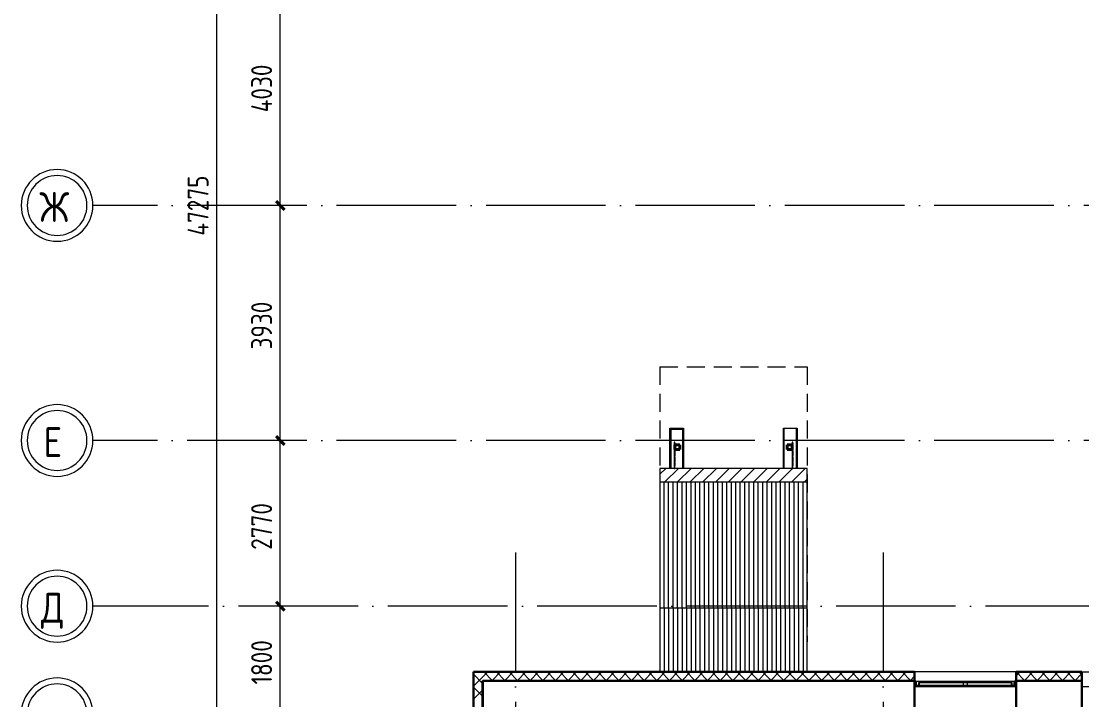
# Model space of a CAD drawing. Header units: millimetres. Extents: x -259809 to 472825, y -397243 to 31861.
# Drawn here: x -73728 to -55981, y -357797 to -346452 of the extents above; entities that cross this region are included whole.
import ezdxf

# ---------------------------------------------------------------- set-up
doc = ezdxf.new("R2010")
doc.units = ezdxf.units.MM
doc.linetypes.add('ADSK_Линия сетки', pattern=[25, 20, -2.5, 0, -2.5])
doc.linetypes.add('ADSK_Штриховая_ш3 п1_5', pattern=[4.5, 3, -1.5])
for name, color, linetype, lineweight in [('_ Окна', 252, 'Continuous', 30), ('Витраж', 252, 'Continuous', 9), ('Крыша', 252, 'Continuous', 9), ('Крыша штриховка', 252, 'Continuous', 9), ('Линии', 7, 'Continuous', 9), ('Несущие колонны', 252, 'Continuous', 18), ('Ограждение', 252, 'Continuous', 9), ('Окна', 252, 'Continuous', 9), ('Оси', 252, 'Continuous', 9), ('Размеры', 7, 'Continuous', 9), ('Стены внутренние', 252, 'Continuous', 18), ('Стены наружные', 252, 'Continuous', 18), ('Стены штриховка', 7, 'Continuous', 9)]:
    doc.layers.add(name, color=color, linetype=linetype, lineweight=lineweight)
doc.styles.add('GOST Common_2', font='', dxfattribs={"width": 0.9, "height": 250})
doc.styles.add('GOST Common_4', font='', dxfattribs={"height": 7})
doc.styles.get('GOST Common_2').set_extended_font_data('GOST type B')
doc.styles.get('GOST Common_4').set_extended_font_data('GOST 2.304 type A')

# ---------------------------------------------------------------- blocks, each defined once
blk = doc.blocks.new('1 этаж')
at = {"layer": '_ Окна', "color": 251, "true_color": 0x636466}
for p, q in [((-58756, -4805), (-58781, -4805)), ((-58781, -4863), (-58756, -4863)), ((-58756, -4863), (-58756, -4805)), ((-57081, -4805), (-57106, -4805)), ((-57106, -4805), (-57106, -4863)), ((-57106, -4863), (-57081, -4863))]:
    blk.add_line(p, q, dxfattribs=at)
at = {"layer": '_ Окна', "color": 251, "lineweight": 18, "true_color": 0x636466}
for p, q in [((-58696, -4805), (-58756, -4805)), ((-58756, -4805), (-58756, -4863)), ((-58756, -4863), (-58718, -4863)), ((-58710, -4863), (-58710, -4822)), ((-58710, -4822), (-58698, -4822)), ((-58692, -4822), (-58696, -4805)), ((-57165, -4805), (-57170, -4822)), ((-57106, -4805), (-57165, -4805)), ((-57164, -4822), (-57152, -4822)), ((-57152, -4822), (-57152, -4863)), ((-57144, -4863), (-57106, -4863)), ((-57106, -4863), (-57106, -4805))]:
    blk.add_line(p, q, dxfattribs=at)
at = {"layer": 'Витраж', "color": 251, "lineweight": 18, "true_color": 0x636466, "extrusion": (0, 0, -1)}
for p, q in [((-62789, -804), (-62804, -804)), ((-62804, -804), (-62804, -819)), ((-62804, -819), (-62789, -819)), ((-62789, -836), (-62804, -836)), ((-62804, -836), (-62804, -851)), ((-62804, -851), (-62789, -851)), ((-62789, -819), (-62789, -804)), ((-62789, -845), (-62789, -836)), ((-60814, -804), (-60829, -804)), ((-60829, -804), (-60829, -819)), ((-60829, -819), (-60814, -819)), ((-60814, -836), (-60829, -836)), ((-60829, -836), (-60829, -845)), ((-60829, -851), (-60814, -851)), ((-60814, -819), (-60814, -804)), ((-60814, -851), (-60814, -836)), ((-62789, -936), (-62804, -936)), ((-62804, -936), (-62804, -951)), ((-62804, -951), (-62789, -951)), ((-62789, -1036), (-62804, -1036)), ((-62804, -1036), (-62804, -1051)), ((-62804, -1051), (-62789, -1051)), ((-62789, -951), (-62789, -936)), ((-62789, -1051), (-62789, -1036)), ((-60814, -936), (-60829, -936)), ((-60829, -936), (-60829, -951)), ((-60829, -951), (-60814, -951)), ((-60814, -1036), (-60829, -1036)), ((-60829, -1036), (-60829, -1051)), ((-60829, -1051), (-60814, -1051)), ((-60814, -951), (-60814, -936)), ((-60814, -1051), (-60814, -1036)), ((-62789, -1136), (-62804, -1136)), ((-62804, -1136), (-62804, -1151)), ((-62804, -1151), (-62789, -1151)), ((-62789, -1151), (-62789, -1136)), ((-60814, -1136), (-60829, -1136)), ((-60829, -1136), (-60829, -1151)), ((-60829, -1151), (-60814, -1151)), ((-60814, -1151), (-60814, -1136))]:
    blk.add_line(p, q, dxfattribs=at)
at = {"layer": 'Витраж', "color": 251, "true_color": 0x636466}
for p, q in [((-62804, -819), (-62804, -836)), ((-62804, -851), (-62804, -936)), ((-62789, -819), (-62789, -836)), ((-60829, -819), (-60829, -836)), ((-60814, -819), (-60814, -836)), ((-60814, -851), (-60814, -936)), ((-62804, -951), (-62804, -1036)), ((-62804, -1051), (-62804, -1136)), ((-62789, -925), (-62789, -936)), ((-62789, -951), (-62789, -1036)), ((-62789, -1051), (-62789, -1136)), ((-60829, -925), (-60829, -936)), ((-60829, -951), (-60829, -1036)), ((-60829, -1051), (-60829, -1136)), ((-60814, -951), (-60814, -1036)), ((-60814, -1051), (-60814, -1136)), ((-62804, -1151), (-62804, -1192)), ((-62789, -1151), (-62789, -1192)), ((-60829, -1151), (-60829, -1192)), ((-60814, -1151), (-60814, -1192))]:
    blk.add_line(p, q, dxfattribs=at)
at = {"layer": 'Витраж', "color": 251, "lineweight": 18, "true_color": 0x636466}
for p, q in [((-62789, -1192), (-62804, -1192)), ((-62804, -1192), (-62804, -1241)), ((-62804, -1241), (-62789, -1241)), ((-62789, -1241), (-62789, -1192)), ((-60814, -1192), (-60829, -1192)), ((-60829, -1192), (-60829, -1241)), ((-60829, -1241), (-60814, -1241)), ((-60814, -1241), (-60814, -1192))]:
    blk.add_line(p, q, dxfattribs=at)
at = {"layer": 'Крыша', "color": 251, "linetype": 'Continuous', "true_color": 0x636466}
for p, q in [((-63039, -1339), (-62942, -1241)), ((-62956, -1468), (-62729, -1241)), ((-62744, -1468), (-62517, -1241)), ((-62532, -1468), (-62305, -1241)), ((-62320, -1468), (-62093, -1241)), ((-62107, -1468), (-61881, -1241)), ((-61895, -1468), (-61669, -1241)), ((-61683, -1468), (-61457, -1241)), ((-61471, -1468), (-61245, -1241)), ((-61259, -1468), (-61032, -1241)), ((-61047, -1468), (-60820, -1241)), ((-60835, -1468), (-60608, -1241)), ((-60623, -1468), (-60579, -1424))]:
    blk.add_line(p, q, dxfattribs=at)
at = {"layer": 'Крыша', "color": 251, "lineweight": 18, "true_color": 0x636466}
for p, q in [((-60579, -1241), (-63039, -1241)), ((-63039, -1241), (-63039, -1468)), ((-60579, -1468), (-60579, -1241)), ((-63039, -1468), (-60579, -1468))]:
    blk.add_line(p, q, dxfattribs=at)
at = {"layer": 'Крыша', "color": 251, "true_color": 0x636466}
for p, q in [((-63039, -1468), (-63039, -4643)), ((-60579, -4643), (-60579, -1468)), ((-63039, -3573), (-60579, -3573))]:
    blk.add_line(p, q, dxfattribs=at)
at = {"layer": 'Крыша штриховка', "color": 251, "linetype": 'Continuous', "true_color": 0x636466}
for p, q in [((-62970, -3573), (-62970, -1468)), ((-62895, -3573), (-62895, -1468)), ((-62820, -3573), (-62820, -1468)), ((-62745, -3573), (-62745, -1468)), ((-62670, -3573), (-62670, -1468)), ((-62595, -3573), (-62595, -1468)), ((-62520, -3573), (-62520, -1468)), ((-62445, -3573), (-62445, -1468)), ((-62370, -3573), (-62370, -1468)), ((-62295, -3573), (-62295, -1468)), ((-62220, -3573), (-62220, -1468)), ((-62145, -3573), (-62145, -1468)), ((-62070, -3573), (-62070, -1468)), ((-61995, -3573), (-61995, -1468)), ((-61920, -3573), (-61920, -1468)), ((-61845, -3573), (-61845, -1468)), ((-61770, -3573), (-61770, -1468)), ((-61695, -3573), (-61695, -1468)), ((-61620, -3573), (-61620, -1468)), ((-61545, -3573), (-61545, -1468)), ((-61470, -3573), (-61470, -1468)), ((-61395, -3573), (-61395, -1468)), ((-61320, -3573), (-61320, -1468)), ((-61245, -3573), (-61245, -1468)), ((-61170, -3573), (-61170, -1468)), ((-61095, -3573), (-61095, -1468)), ((-61020, -3573), (-61020, -1468)), ((-60945, -3573), (-60945, -1468)), ((-60870, -3573), (-60870, -1468)), ((-60795, -3573), (-60795, -1468)), ((-60720, -3573), (-60720, -1468)), ((-60645, -3573), (-60645, -1468)), ((-62970, -3573), (-62970, -4643)), ((-62895, -3573), (-62895, -4643)), ((-62820, -3573), (-62820, -4643)), ((-62745, -3573), (-62745, -4643)), ((-62670, -3573), (-62670, -4643)), ((-62595, -3573), (-62595, -4643)), ((-62520, -3573), (-62520, -4643)), ((-62445, -3573), (-62445, -4643)), ((-62370, -3573), (-62370, -4643)), ((-62295, -3573), (-62295, -4643)), ((-62220, -3573), (-62220, -4643)), ((-62145, -3573), (-62145, -4643)), ((-62070, -3573), (-62070, -4643)), ((-61995, -3573), (-61995, -4643)), ((-61920, -3573), (-61920, -4643)), ((-61845, -3573), (-61845, -4643)), ((-61770, -3573), (-61770, -4643)), ((-61695, -3573), (-61695, -4643)), ((-61620, -3573), (-61620, -4643)), ((-61545, -3573), (-61545, -4643)), ((-61470, -3573), (-61470, -4643)), ((-61395, -3573), (-61395, -4643)), ((-61320, -3573), (-61320, -4643)), ((-61245, -3573), (-61245, -4643)), ((-61170, -3573), (-61170, -4643)), ((-61095, -3573), (-61095, -4643)), ((-61020, -3573), (-61020, -4643)), ((-60945, -3573), (-60945, -4643)), ((-60870, -3573), (-60870, -4643)), ((-60795, -3573), (-60795, -4643)), ((-60720, -3573), (-60720, -4643)), ((-60645, -3573), (-60645, -4643))]:
    blk.add_line(p, q, dxfattribs=at)
at = {"layer": 'Линии', "color": 251, "linetype": 'ADSK_Штриховая_ш3 п1_5', "lineweight": 18, "ltscale": 100, "true_color": 0x636466}
for p, q in [((-63039, 457), (-60579, 457)), ((-63039, 457), (-63039, -4143)), ((-60579, 457), (-60579, -4143))]:
    blk.add_line(p, q, dxfattribs=at)
at = {"layer": 'Несущие колонны', "color": 251, "lineweight": 40, "true_color": 0x636466}
for p, q in [((-62789, -925), (-62789, -845)), ((-62789, -845), (-62709, -845)), ((-62709, -845), (-62789, -845)), ((-62789, -845), (-62789, -925)), ((-62709, -845), (-62709, -925)), ((-62709, -925), (-62709, -845)), ((-60909, -925), (-60909, -845)), ((-60909, -845), (-60829, -845)), ((-60829, -845), (-60909, -845)), ((-60909, -845), (-60909, -925)), ((-60829, -845), (-60829, -925)), ((-60829, -925), (-60829, -845)), ((-62709, -925), (-62789, -925)), ((-62789, -925), (-62709, -925)), ((-60829, -925), (-60909, -925)), ((-60909, -925), (-60829, -925))]:
    blk.add_line(p, q, dxfattribs=at)
at = {"layer": 'Ограждение', "color": 251, "true_color": 0x636466}
for p, q in [((-57081, -4895), (-58781, -4895)), ((-54281, -4895), (-55981, -4895))]:
    blk.add_line(p, q, dxfattribs=at)
at = {"layer": 'Окна', "color": 251, "true_color": 0x636466}
for p, q in [((-58718, -4863), (-57946, -4863)), ((-58718, -4880), (-58718, -4863)), ((-57946, -4880), (-58718, -4880)), ((-58698, -4822), (-57966, -4822)), ((-58698, -4863), (-58698, -4822)), ((-57165, -4805), (-58696, -4805)), ((-57966, -4822), (-57896, -4822)), ((-57966, -4822), (-57966, -4863)), ((-57946, -4863), (-57916, -4863)), ((-57946, -4863), (-57946, -4880)), ((-57916, -4880), (-57946, -4880)), ((-57916, -4863), (-57144, -4863)), ((-57916, -4880), (-57916, -4863)), ((-57144, -4880), (-57916, -4880)), ((-57896, -4822), (-57164, -4822)), ((-57896, -4863), (-57896, -4822)), ((-57164, -4822), (-57164, -4863)), ((-57144, -4863), (-57144, -4880))]:
    blk.add_line(p, q, dxfattribs=at)
at = {"layer": 'Оси', "color": 251, "linetype": 'ADSK_Линия сетки', "ltscale": 100, "true_color": 0x636466}
for p, q in [((-26448, 3155), (-72528, 3155)), ((-26448, -775), (-72528, -775)), ((-65456, -2645), (-65456, -33771)), ((-59306, -2645), (-59306, -33771)), ((4411, -3545), (-72528, -3545))]:
    blk.add_line(p, q, dxfattribs=at)
at = {"layer": 'Оси', "color": 251, "lineweight": 20, "true_color": 0x636466}
for centre, radius, start, end in [((-73128, 3155), 600, 90, 270), ((-73128, 3155), 600, 270, 90), ((-73128, 3155), 500, 90, 270), ((-73128, 3155), 500, 270, 90), ((-73128, -775), 600, 90, 270), ((-73128, -775), 600, 270, 90), ((-73128, -775), 500, 90, 270), ((-73128, -775), 500, 270, 90), ((-73128, -3545), 600, 90, 270), ((-73128, -3545), 600, 270, 90), ((-73128, -3545), 500, 90, 270), ((-73128, -3545), 500, 270, 90), ((-73128, -5345), 600, 90, 270), ((-73128, -5345), 600, 270, 90), ((-73128, -5345), 500, 90, 270), ((-73128, -5345), 500, 270, 90)]:
    blk.add_arc(centre, radius, start, end, dxfattribs=at)
at = {"layer": 'Размеры', "color": 251, "lineweight": 20, "true_color": 0x636466}
for p, q in [((-70455, -20316), (-70455, 27005)), ((-69393, 3155), (-69393, 7185)), ((-69393, 3155), (-69543, 3155)), ((-69393, 3155), (-69543, 3155)), ((-69393, -775), (-69393, 3155)), ((-69393, 3155), (-69343, 3155)), ((-69393, 3155), (-69343, 3155)), ((-69393, -775), (-69543, -775)), ((-69393, -775), (-69543, -775)), ((-69393, -3545), (-69393, -775)), ((-69393, -775), (-69343, -775)), ((-69393, -775), (-69343, -775)), ((-69393, -3545), (-69543, -3545)), ((-69393, -3545), (-69543, -3545)), ((-69393, -5345), (-69393, -3545)), ((-69393, -3545), (-69343, -3545)), ((-69393, -3545), (-69343, -3545))]:
    blk.add_line(p, q, dxfattribs=at)
at = {"layer": 'Размеры', "color": 251, "lineweight": 40, "true_color": 0x636466}
for p, q in [((-69393, 3155), (-69464, 3225)), ((-69393, 3155), (-69464, 3225)), ((-69393, 3155), (-69322, 3084)), ((-69393, 3155), (-69322, 3084)), ((-69393, -775), (-69464, -705)), ((-69393, -775), (-69464, -705)), ((-69393, -775), (-69322, -846)), ((-69393, -775), (-69322, -846)), ((-69393, -3545), (-69464, -3475)), ((-69393, -3545), (-69464, -3475)), ((-69393, -3545), (-69322, -3616)), ((-69393, -3545), (-69322, -3616))]:
    blk.add_line(p, q, dxfattribs=at)
at = {"layer": 'Стены внутренние', "color": 251, "lineweight": 30, "true_color": 0x636466}
for p, q in [((-66158, -4643), (-66158, -6085)), ((-58781, -4643), (-66158, -4643)), ((-58781, -4785), (-58781, -4643)), ((-55981, -4643), (-57081, -4643)), ((-57081, -4643), (-57081, -4785)), ((-55981, -4785), (-55981, -4643)), ((-58781, -4795), (-66006, -4795)), ((-58781, -5345), (-58781, -4795)), ((-55981, -4795), (-57081, -4795)), ((-57081, -4795), (-57081, -5345)), ((-55981, -5345), (-55981, -4795))]:
    blk.add_line(p, q, dxfattribs=at)
at = {"layer": 'Стены внутренние', "color": 251, "linetype": 'Continuous', "lineweight": 9, "true_color": 0x636466}
for p, q in [((-66156, -4667), (-66134, -4645)), ((-66016, -4830), (-66156, -4690)), ((-66156, -4879), (-66006, -4729)), ((-66006, -4729), (-65922, -4645)), ((-65848, -4785), (-65988, -4645)), ((-65850, -4785), (-65710, -4645)), ((-65636, -4785), (-65776, -4645)), ((-65687, -4645), (-65689, -4643)), ((-65637, -4785), (-65497, -4645)), ((-65424, -4785), (-65564, -4645)), ((-65425, -4785), (-65285, -4645)), ((-65212, -4785), (-65352, -4645)), ((-65213, -4785), (-65073, -4645)), ((-65000, -4785), (-65140, -4645)), ((-65001, -4785), (-64861, -4645)), ((-64787, -4785), (-64927, -4645)), ((-64789, -4785), (-64649, -4645)), ((-64575, -4785), (-64715, -4645)), ((-64577, -4785), (-64437, -4645)), ((-64363, -4785), (-64503, -4645)), ((-64365, -4785), (-64225, -4645)), ((-64363, -4643), (-64364, -4645)), ((-64151, -4785), (-64291, -4645)), ((-64280, -4645), (-64281, -4643)), ((-64152, -4785), (-64012, -4645)), ((-63939, -4785), (-64079, -4645)), ((-63940, -4785), (-63800, -4645)), ((-63727, -4785), (-63867, -4645)), ((-63728, -4785), (-63588, -4645)), ((-63693, -4645), (-63694, -4643)), ((-63515, -4785), (-63655, -4645)), ((-63541, -4643), (-63543, -4645)), ((-63516, -4785), (-63376, -4645)), ((-63303, -4785), (-63443, -4645)), ((-63307, -4643), (-63308, -4645)), ((-63304, -4785), (-63164, -4645)), ((-63090, -4785), (-63230, -4645)), ((-63092, -4785), (-62952, -4645)), ((-62878, -4785), (-63018, -4645)), ((-62880, -4785), (-62740, -4645)), ((-62666, -4785), (-62806, -4645)), ((-62668, -4785), (-62528, -4645)), ((-62454, -4785), (-62594, -4645)), ((-62486, -4645), (-62487, -4645)), ((-62455, -4785), (-62315, -4645)), ((-62242, -4785), (-62382, -4645)), ((-62243, -4785), (-62103, -4645)), ((-62030, -4785), (-62170, -4645)), ((-62031, -4785), (-61891, -4645)), ((-61818, -4785), (-61958, -4645)), ((-61819, -4785), (-61679, -4645)), ((-61816, -4645), (-61817, -4643)), ((-61605, -4785), (-61745, -4645)), ((-61607, -4785), (-61467, -4645)), ((-61393, -4785), (-61533, -4645)), ((-61395, -4785), (-61255, -4645)), ((-61181, -4785), (-61321, -4645)), ((-61183, -4785), (-61043, -4645)), ((-60969, -4785), (-61109, -4645)), ((-60970, -4785), (-60830, -4645)), ((-60757, -4785), (-60897, -4645)), ((-60758, -4785), (-60618, -4645)), ((-60726, -4643), (-60726, -4644)), ((-60545, -4785), (-60685, -4645)), ((-60546, -4785), (-60406, -4645)), ((-60491, -4643), (-60492, -4645)), ((-60333, -4785), (-60473, -4645)), ((-60408, -4645), (-60409, -4643)), ((-60334, -4785), (-60194, -4645)), ((-60121, -4785), (-60261, -4645)), ((-60122, -4785), (-59982, -4645)), ((-59908, -4785), (-60048, -4645)), ((-59910, -4785), (-59770, -4645)), ((-59696, -4785), (-59836, -4645)), ((-59698, -4785), (-59558, -4645)), ((-59670, -4643), (-59671, -4645)), ((-59484, -4785), (-59624, -4645)), ((-59486, -4785), (-59346, -4645)), ((-59272, -4785), (-59412, -4645)), ((-59273, -4785), (-59133, -4645)), ((-59060, -4785), (-59200, -4645)), ((-59061, -4785), (-58921, -4645)), ((-59000, -4645), (-59001, -4643)), ((-58848, -4785), (-58988, -4645)), ((-58849, -4785), (-58783, -4719)), ((-57081, -4782), (-57080, -4782)), ((-57079, -4712), (-57012, -4645)), ((-56939, -4785), (-57079, -4645)), ((-56940, -4785), (-56800, -4645)), ((-56726, -4785), (-56866, -4645)), ((-56854, -4643), (-56855, -4645)), ((-56728, -4785), (-56588, -4645)), ((-56514, -4785), (-56654, -4645)), ((-56620, -4643), (-56621, -4645)), ((-56537, -4645), (-56538, -4643)), ((-56516, -4785), (-56376, -4645)), ((-56302, -4785), (-56442, -4645)), ((-56304, -4785), (-56164, -4645)), ((-56090, -4785), (-56230, -4645)), ((-56091, -4785), (-55983, -4677)), ((-55983, -4680), (-56018, -4645)), ((-66156, -4884), (-66156, -4884)), ((-66016, -5042), (-66156, -4902)), ((-66156, -5092), (-66016, -4952))]:
    blk.add_line(p, q, dxfattribs=at)
at = {"layer": 'Стены внутренние', "color": 251, "true_color": 0x636466}
blk.add_line((-55981, -4643), (-54281, -4643), dxfattribs=at)
at = {"layer": 'Стены наружные', "color": 251, "true_color": 0x636466}
for p, q in [((-62874, -1241), (-62874, -568)), ((-62874, -568), (-62644, -568)), ((-62859, -583), (-62859, -1241)), ((-62659, -583), (-62859, -583)), ((-62859, -1241), (-62859, -585)), ((-62859, -585), (-62659, -585)), ((-62659, -1241), (-62659, -583)), ((-62644, -568), (-62644, -1241)), ((-60974, -568), (-60744, -568)), ((-60974, -1241), (-60974, -568)), ((-60959, -1241), (-60959, -583)), ((-60759, -583), (-60759, -1241)), ((-60744, -568), (-60744, -1241)), ((-59304, -4638), (-56506, -4638)), ((-59304, -4643), (-59304, -4638)), ((-58781, -4638), (-58781, -4643)), ((-57081, -4643), (-58781, -4643)), ((-57081, -4643), (-57081, -4638)), ((-56506, -4638), (-56506, -4643))]:
    blk.add_line(p, q, dxfattribs=at)
at = {"layer": 'Стены наружные', "color": 251, "lineweight": 30, "true_color": 0x636466}
for p, q in [((-58781, -4795), (-58781, -4785)), ((-57081, -4785), (-57081, -4795)), ((-55981, -4795), (-55981, -4785)), ((-66006, -6085), (-66006, -4795))]:
    blk.add_line(p, q, dxfattribs=at)
at = {"layer": 'Стены наружные', "color": 251, "linetype": 'Continuous', "lineweight": 9, "true_color": 0x636466}
for p, q in [((-66006, -4806), (-66016, -4806)), ((-66006, -4906), (-66016, -4906)), ((-66006, -5006), (-66016, -5006)), ((-66006, -5106), (-66016, -5106))]:
    blk.add_line(p, q, dxfattribs=at)
at = {"layer": 'Стены штриховка', "color": 251, "true_color": 0x636466}
for p, q in [((-58783, -4645), (-66158, -4645)), ((-66156, -4643), (-66156, -6083)), ((-66006, -4785), (-58781, -4785)), ((-66006, -4785), (-66006, -4795)), ((-58783, -4645), (-58783, -4785)), ((-57081, -4785), (-55981, -4785)), ((-55983, -4645), (-57079, -4645)), ((-57079, -4785), (-57079, -4645)), ((-55983, -4645), (-55983, -4785)), ((-66016, -6085), (-66016, -4795)), ((-66016, -4795), (-66006, -4795))]:
    blk.add_line(p, q, dxfattribs=at)
at = {"layer": 'Оси', "color": 251, "true_color": 0x636466, "style": 'GOST Common_2', "width": 0.9}
for s, p in [('Ж', (-73423, 2879)), ('Е', (-73355, -1051)), ('Д', (-73399, -3821))]:
    blk.add_text(s, height=500, dxfattribs=at).set_placement(p)
at = {"layer": 'Размеры', "color": 251, "lineweight": 20, "true_color": 0x636466, "char_height": 350, "attachment_point": 1, "rotation": 90, "line_spacing_factor": 1.022761, "style": 'GOST Common_4'}
for s, insert, width in [('4030', (-69880, 4713), 1095.38), ('47275', (-70943, 2650), 1360.27), ('3930', (-69880, 748), 1059.58), ('2770', (-69880, -2602), 1059.58), ('1800', (-69880, -4854), 980.83)]:
    blk.add_mtext(s, dxfattribs=dict(at, insert=insert, width=width))

msp = doc.modelspace()

# ---------------------------------------------------------------- block references
msp.add_blockref('1 этаж', (0, -352687))

doc.saveas('drawing.dxf')
